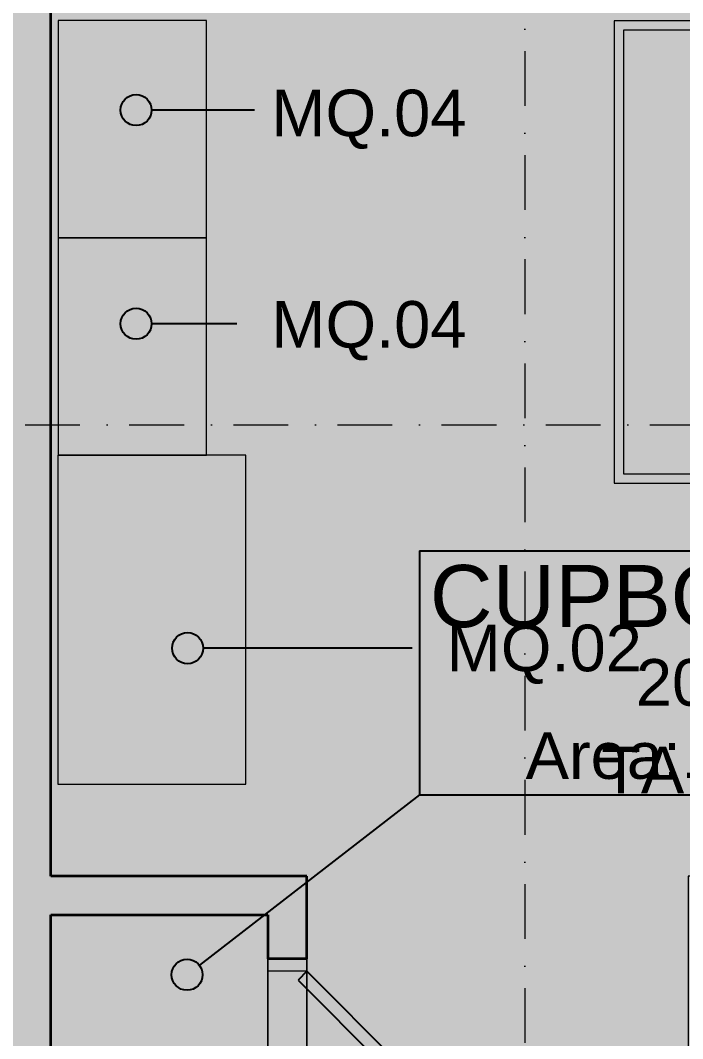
# Model space of a CAD drawing. Header units: millimetres. Extents: x -14278 to 97203, y -22378 to 34603.
# Drawn here: x 59674 to 61806, y 5135 to 8414 of the extents above; entities that cross this region are included whole.
import ezdxf
from ezdxf.enums import TextEntityAlignment as Align

# ---------------------------------------------------------------- set-up
doc = ezdxf.new("R2010")
doc.units = ezdxf.units.MM
doc.header["$MEASUREMENT"] = 0
doc.linetypes.add('Dot & Dashed', pattern=[335.138881, 176.388884, -88.194442, 0, -70.555556])
for name, color, linetype in [('A-Zz_20_10_90-T_TextFFEInternal', 7, 'Continuous'), ('NewA-Ee_25_10-M_WallsInternal', 7, 'Continuous'), ('NewA-Ee_30_40-M_Floors', 7, 'Continuous'), ('NewA-Ee_40_20-M_GeneralFFAndEInternalMovable', 7, 'Continuous'), ('NewA-SL-M_SpacesInternal', 7, 'Continuous'), ('NewA-Ss_30_25-M_CeilingAndSoffitSystems', 7, 'Continuous'), ('NewA-Zz_20_10_90-T_TextFFEInternal', 7, 'Continuous'), ('NewA-Zz_35_40_80-M_GridStructural', 7, 'Continuous'), ('NewA-Zz_50_10_90-P_BoundarySpace', 7, 'Continuous'), ('NewA-Zz_50_90_00-M_GrossInternal', 7, 'Continuous')]:
    doc.layers.add(name, color=color, linetype=linetype)
doc.styles.add('GENERATED_STYLE_1', font='')
doc.styles.get('GENERATED_STYLE_1').set_extended_font_data('Arial')

# ---------------------------------------------------------------- blocks, each defined once
blk = doc.blocks.new('Slab_29_2', base_point=(87898, 1112.3))
at = {"layer": 'NewA-Ee_30_40-M_Floors', "linetype": 'Continuous', "lineweight": 13}
blk.add_hatch(color=254, dxfattribs=at).paths.add_polyline_path([(87898, 1112.3), (87898, 7409.5), (90347.7, 7409.5), (90347.7, 9661.5), (55798.3, 9661.5), (55798.3, 1112.3)])
blk = doc.blocks.new('BEDROOM_203_40_2', base_point=(62083.3, 9126.8))
at = {"layer": 'NewA-SL-M_SpacesInternal', "color": 253, "linetype": 'Continuous', "lineweight": 13}
for p, q in [((59771.6, 9661.5), (59771.6, 5658.2)), ((59771.6, 5658.2), (60596, 5658.2)), ((60596, 5658.2), (60596, 2707.2))]:
    blk.add_line(p, q, dxfattribs=at)
at = {"layer": 'NewA-SL-M_SpacesInternal', "color": 5, "lineweight": 70, "style": 'GENERATED_STYLE_1'}
for tag, height, p in [('ROOM_NAME', 200, (62083.3, 9434.6)), ('ROOM_NUMBER', 150, (62083.3, 9131.8)), ('adj_text', 150, (62083.3, 8896.1))]:
    blk.add_attdef(tag, text='', height=height, dxfattribs=at).set_placement(p, align=Align.TOP_CENTER)
blk = doc.blocks.new('CUPBOARD 1_203B_49_2', base_point=(61900.3, 6352.2))
at = {"layer": 'NewA-SL-M_SpacesInternal', "linetype": 'Continuous'}
for p, q in [((60958.6, 6705.8), (60958.6, 6391.5)), ((60958.6, 6705.8), (62841.9, 6705.8)), ((60958.6, 6391.5), (60958.6, 6155.8)), ((60958.6, 6155.8), (60958.6, 5920.1)), ((60958.6, 5920.1), (62841.9, 5920.1))]:
    blk.add_line(p, q, dxfattribs=at)
at = {"layer": 'NewA-SL-M_SpacesInternal', "color": 253, "linetype": 'Continuous', "lineweight": 13}
for p, q in [((59771.6, 5533.2), (59771.6, 3642.8)), ((60471, 5533.2), (59771.6, 5533.2)), ((60471, 3642.8), (60471, 5533.2))]:
    blk.add_line(p, q, dxfattribs=at)
at = {"layer": 'NewA-SL-M_SpacesInternal', "color": 5, "lineweight": 70, "style": 'GENERATED_STYLE_1'}
for tag, height, p in [('ROOM_NAME', 200, (61900.3, 6660.1)), ('ROOM_NUMBER', 150, (61900.3, 6357.2)), ('adj_text', 150, (61900.3, 6121.5))]:
    blk.add_attdef(tag, text='', height=height, dxfattribs=at).set_placement(p, align=Align.TOP_CENTER)
blk = doc.blocks.new('Slab_39_2', base_point=(59771.6, 9661.5))
at = {"layer": 'NewA-Ss_30_25-M_CeilingAndSoffitSystems', "linetype": 'Continuous', "lineweight": 0}
blk.add_hatch(color=255, dxfattribs=at).paths.add_polyline_path([(59771.6, 9661.5), (59771.6, 5658.2), (60596, 5658.2), (60596, 2707.2), (61824.5, 2707.2), (61824.5, 5658.2), (63599.5, 5658.2), (63599.5, 9661.5)])
at = {"layer": 'NewA-Ss_30_25-M_CeilingAndSoffitSystems', "color": 6, "linetype": 'Continuous', "lineweight": 13, "flags": 128}
blk.add_lwpolyline([(59771.6, 9661.5), (63599.5, 9661.5), (63599.5, 5658.2), (61824.5, 5658.2), (61824.5, 2707.2), (60596, 2707.2), (60596, 5658.2), (59771.6, 5658.2)], close=True, dxfattribs=at)
blk = doc.blocks.new('Slab_63_2', base_point=(59771.6, 5533.2))
at = {"layer": 'NewA-Ss_30_25-M_CeilingAndSoffitSystems', "linetype": 'Continuous', "lineweight": 0}
blk.add_hatch(color=255, dxfattribs=at).paths.add_polyline_path([(59771.6, 5533.2), (59771.6, 3642.8), (60471, 3642.8), (60471, 5533.2)])
at = {"layer": 'NewA-Ss_30_25-M_CeilingAndSoffitSystems', "color": 6, "linetype": 'Continuous', "lineweight": 13, "flags": 128}
blk.add_lwpolyline([(59771.6, 5533.2), (60471, 5533.2), (60471, 3642.8), (59771.6, 3642.8)], close=True, dxfattribs=at)
blk = doc.blocks.new('Wall_80_2', base_point=(59621.6, 9661.5))
at = {"layer": 'NewA-Ee_25_10-M_WallsInternal', "linetype": 'Continuous', "lineweight": 13}
blk.add_hatch(color=6, dxfattribs=at).paths.add_polyline_path([(59621.6, 9661.5), (59621.6, 2557.2), (59771.6, 2707.2), (59771.6, 9661.5)])
at = {"layer": 'NewA-Ee_25_10-M_WallsInternal', "color": 92, "linetype": 'Continuous', "lineweight": 35, "flags": 128}
for points in [[(59771.6, 5658.2), (59771.6, 9661.5)], [(59771.6, 3642.8), (59771.6, 5533.2)]]:
    blk.add_lwpolyline(points, dxfattribs=at)
blk = doc.blocks.new('Wall_90_2', base_point=(60596, 5658.2))
at = {"layer": 'NewA-Ee_25_10-M_WallsInternal', "linetype": 'Continuous', "lineweight": 13}
blk.add_hatch(color=6, dxfattribs=at).paths.add_polyline_path([(60596, 5658.2), (59771.6, 5658.2), (59771.6, 5533.2), (60471, 5533.2)])
at = {"layer": 'NewA-Ee_25_10-M_WallsInternal', "color": 92, "linetype": 'Continuous', "lineweight": 35, "flags": 128}
for points in [[(60596, 5658.2), (59771.6, 5658.2)], [(59771.6, 5533.2), (60471, 5533.2)]]:
    blk.add_lwpolyline(points, dxfattribs=at)
blk = doc.blocks.new('Door 19_9')
at = {"layer": 'NewA-Ee_25_10-M_WallsInternal', "linetype": 'Continuous', "lineweight": 13}
for points in [[(-129.4, 441.9), (-161.3, 410.1), (280.7, -31.8), (312.5, 0)], [(-312.5, -125), (-312.5, 0), (-352.5, 0), (-352.5, -125)], [(352.5, -125), (352.5, 0), (312.5, 0), (312.5, -125)]]:
    blk.add_hatch(color=255, dxfattribs=at).paths.add_polyline_path(points)
at = {"layer": 'NewA-Ee_25_10-M_WallsInternal', "linetype": 'Continuous'}
for p, q in [((-161.3, 410.1), (-129.4, 441.9)), ((-129.4, 441.9), (312.5, 0)), ((280.7, -31.8), (-161.3, 410.1)), ((-312.5, 0), (-352.5, 0)), ((-352.5, 0), (-352.5, -125)), ((-312.5, -125), (-312.5, 0)), ((312.5, 0), (280.7, -31.8)), ((352.5, 0), (312.5, 0)), ((312.5, 0), (312.5, -125)), ((352.5, -125), (352.5, 0)), ((-352.5, -125), (-312.5, -125)), ((312.5, -125), (352.5, -125))]:
    blk.add_line(p, q, dxfattribs=at)
at = {"layer": 'NewA-Ee_25_10-M_WallsInternal', "color": 92, "linetype": 'Continuous', "lineweight": 35}
for p, q in [((-352.5, -125), (-352.5, 0)), ((352.5, -125), (352.5, 0))]:
    blk.add_line(p, q, dxfattribs=at)
at = {"layer": 'NewA-Ee_25_10-M_WallsInternal', "color": 6, "linetype": 'Continuous', "lineweight": 13}
blk.add_arc((312.5, 0), 625, 135, 180, dxfattribs=at)
blk = doc.blocks.new('Double Door 19')
at = {"layer": 'NewA-Ee_25_10-M_WallsInternal', "linetype": 'Continuous', "lineweight": 13}
for points in [[(-225.5, 544.5), (-770, 0), (-741.7, -28.3), (-197.2, 516.2)], [(225.5, 544.5), (197.2, 516.2), (741.7, -28.3), (770, 0)]]:
    blk.add_hatch(color=255, dxfattribs=at).paths.add_polyline_path(points)
at = {"layer": 'NewA-Ee_25_10-M_WallsInternal', "linetype": 'Continuous', "lineweight": 0}
for points in [[(-770, -125), (-770, 0), (-810, 0), (-810, -125)], [(810, -125), (810, 0), (770, 0), (770, -125)]]:
    blk.add_hatch(color=255, dxfattribs=at).paths.add_polyline_path(points)
at = {"layer": 'NewA-Ee_25_10-M_WallsInternal', "linetype": 'Continuous'}
for p, q in [((-225.5, 544.5), (-770, 0)), ((-197.2, 516.2), (-225.5, 544.5)), ((197.2, 516.2), (225.5, 544.5)), ((225.5, 544.5), (770, 0)), ((-741.7, -28.3), (-197.2, 516.2)), ((741.7, -28.3), (197.2, 516.2)), ((-770, 0), (-741.7, -28.3)), ((770, 0), (741.7, -28.3))]:
    blk.add_line(p, q, dxfattribs=at)
at = {"layer": 'NewA-Ee_25_10-M_WallsInternal', "color": 24, "linetype": 'Continuous', "lineweight": 13}
for p, q in [((-770, 0), (-810, 0)), ((-810, 0), (-810, -125)), ((-770, -125), (-770, 0)), ((810, 0), (770, 0)), ((770, 0), (770, -125)), ((810, -125), (810, 0)), ((-810, -125), (-770, -125)), ((770, -125), (810, -125))]:
    blk.add_line(p, q, dxfattribs=at)
at = {"layer": 'NewA-Ee_25_10-M_WallsInternal', "color": 92, "linetype": 'Continuous', "lineweight": 35}
for p, q in [((-810, 0), (-810, -125)), ((810, 0), (810, -125))]:
    blk.add_line(p, q, dxfattribs=at)
at = {"layer": 'NewA-Ee_25_10-M_WallsInternal', "color": 6, "linetype": 'Continuous', "lineweight": 13}
for centre, start, end in [((-770, 0), 0, 45), ((770, 0), 135, 180)]:
    blk.add_arc(centre, 770, start, end, dxfattribs=at)
blk = doc.blocks.new('Wall_91_2', base_point=(60596, 5658.2))
at = {"layer": 'NewA-Ee_25_10-M_WallsInternal', "linetype": 'Continuous', "lineweight": 13}
for points in [[(60471, 5533.2), (60471, 5392), (60596, 5392), (60596, 5658.2)], [(60471, 3458.6), (60596, 3458.6), (60596, 3772), (60471, 3772)], [(60471, 2707.2), (60596, 2707.2), (60596, 2753.6), (60471, 2753.6)]]:
    blk.add_hatch(color=6, dxfattribs=at).paths.add_polyline_path(points)
at = {"layer": 'NewA-Ee_25_10-M_WallsInternal', "color": 92, "linetype": 'Continuous', "lineweight": 35}
for p, q in [((60596, 5392), (60471, 5392)), ((60596, 3772), (60471, 3772)), ((60471, 3458.6), (60596, 3458.6)), ((60471, 2753.6), (60596, 2753.6))]:
    blk.add_line(p, q, dxfattribs=at)
at = {"layer": 'NewA-Ee_25_10-M_WallsInternal', "color": 92, "linetype": 'Continuous', "lineweight": 35, "flags": 128}
for points in [[(60596, 5392), (60596, 5658.2)], [(60471, 5533.2), (60471, 5392)], [(60471, 3772), (60471, 3642.8)], [(60596, 3458.6), (60596, 3772)], [(60471, 3517.8), (60471, 3458.6)], [(60471, 2753.6), (60471, 2707.2)], [(60596, 2707.2), (60596, 2753.6)]]:
    blk.add_lwpolyline(points, dxfattribs=at)
at = {"layer": 'NewA-Ee_25_10-M_WallsInternal', "linetype": 'Continuous', "xscale": -1, "zscale": 1000, "rotation": 270}
blk.add_blockref('Double Door 19', (60596, 4582), dxfattribs=at)
at = {"layer": 'NewA-Ee_25_10-M_WallsInternal', "linetype": 'Continuous', "zscale": 1000, "rotation": 270}
blk.add_blockref('Door 19_9', (60596, 3106.1), dxfattribs=at)
blk = doc.blocks.new('Standard grid marker')
at = {"layer": 'NewA-Zz_35_40_80-M_GridStructural', "color": 6, "linetype": 'Dot & Dashed', "lineweight": 13}
blk.add_line((1000, 0), (18130.8, 0), dxfattribs=at)
at = {"layer": 'NewA-Zz_35_40_80-M_GridStructural', "style": 'GENERATED_STYLE_1'}
blk.add_attdef('AC_MarkerText_1', text='', height=250, rotation=90, dxfattribs=at).set_placement((-250, 14.3), align=Align.MIDDLE_CENTER)
blk = doc.blocks.new('Standard grid marker_2')
at = {"layer": 'NewA-Zz_35_40_80-M_GridStructural', "color": 6, "linetype": 'Dot & Dashed', "lineweight": 13}
blk.add_line((1000, 0), (40175.6, 0), dxfattribs=at)
at = {"layer": 'NewA-Zz_35_40_80-M_GridStructural', "style": 'GENERATED_STYLE_1'}
blk.add_attdef('AC_MarkerText_1', text='', height=250, dxfattribs=at).set_placement((41425.6, 14.3), align=Align.MIDDLE_CENTER)
blk = doc.blocks.new('Bed Double 19')
at = {"layer": 'NewA-Ee_40_20-M_GeneralFFAndEInternalMovable', "color": 1, "linetype": 'Continuous', "lineweight": 18}
for p, q in [((1489.1, 1985.4), (0, 1985.4)), ((0, 1985.4), (0, 0)), ((1489.1, 0), (1489.1, 1985.4)), ((684.5, 1925.4), (60, 1925.4)), ((60, 1925.4), (60, 1505.4)), ((684.5, 1545.4), (684.5, 1925.4)), ((1429.1, 1925.4), (804.5, 1925.4)), ((804.5, 1925.4), (804.5, 1545.4)), ((1429.1, 1505.4), (1429.1, 1925.4)), ((210, 1545.4), (30, 1365.4)), ((170, 1505.4), (210, 1545.4)), ((210, 1545.4), (684.5, 1545.4)), ((744.5, 1545.4), (210, 1545.4)), ((210, 1545.4), (210, 1365.4)), ((1279.1, 1545.4), (744.5, 1545.4)), ((804.5, 1545.4), (1279.1, 1545.4)), ((1279.1, 1545.4), (1319.1, 1505.4)), ((1459.1, 1365.4), (1279.1, 1545.4)), ((1279.1, 1545.4), (1279.1, 1365.4)), ((60, 1505.4), (170, 1505.4)), ((1319.1, 1505.4), (1429.1, 1505.4)), ((30, 1365.4), (30, 30)), ((30, 1365.4), (210, 1365.4)), ((1459.1, 1365.4), (1279.1, 1365.4)), ((1459.1, 30), (1459.1, 1365.4)), ((0, 0), (1489.1, 0)), ((30, 30), (744.5, 30)), ((744.5, 30), (1459.1, 30))]:
    blk.add_line(p, q, dxfattribs=at)
blk = doc.blocks.new('Wardrobe 19')
at = {"layer": 'NewA-Ee_40_20-M_GeneralFFAndEInternalMovable', "color": 1, "linetype": 'Continuous', "lineweight": 18}
for p, q in [((1059.4, 604.8), (0, 604.8)), ((0, 604.8), (0, 0)), ((1059.4, 0), (1059.4, 604.8)), ((0, 0), (1059.4, 0))]:
    blk.add_line(p, q, dxfattribs=at)
blk = doc.blocks.new('Credenza 19_2')
at = {"layer": 'NewA-Ee_40_20-M_GeneralFFAndEInternalMovable', "color": 1, "linetype": 'Continuous', "lineweight": 18}
for p, q in [((700, 478.4), (0, 478.4)), ((0, 478.4), (0, 0)), ((700, 0), (700, 478.4)), ((0, 0), (700, 0))]:
    blk.add_line(p, q, dxfattribs=at)
blk = doc.blocks.new('Line_69_2', base_point=(60935.6, 6392.4))
at = {"layer": 'NewA-Zz_20_10_90-T_TextFFEInternal', "linetype": 'Continuous'}
blk.add_hatch(color=256, dxfattribs=at).paths.add_polyline_path([(60262, 6392.4), (60258.1, 6411.5), (60247.3, 6427.7), (60231.1, 6438.6), (60212, 6442.4), (60192.8, 6438.6), (60176.6, 6427.7), (60165.8, 6411.5), (60162, 6392.4), (60165.8, 6373.2), (60176.6, 6357), (60192.8, 6346.2), (60212, 6342.4), (60231.1, 6346.2), (60247.3, 6357), (60258.1, 6373.2)])
blk.add_line((60935.6, 6392.4), (60262, 6392.4), dxfattribs=at)
blk.add_circle((60212, 6392.4), 50, dxfattribs=at)
blk = doc.blocks.new('Line_70_2', base_point=(60370.9, 7436.9))
at = {"layer": 'NewA-Zz_20_10_90-T_TextFFEInternal', "linetype": 'Continuous'}
blk.add_hatch(color=256, dxfattribs=at).paths.add_polyline_path([(60096.2, 7436.9), (60092.4, 7456), (60081.5, 7472.2), (60065.3, 7483.1), (60046.2, 7486.9), (60027, 7483.1), (60010.8, 7472.2), (60000, 7456), (59996.2, 7436.9), (60000, 7417.7), (60010.8, 7401.5), (60027, 7390.7), (60046.2, 7386.9), (60065.3, 7390.7), (60081.5, 7401.5), (60092.4, 7417.7)])
blk.add_line((60370.9, 7436.9), (60096.2, 7436.9), dxfattribs=at)
blk.add_circle((60046.2, 7436.9), 50, dxfattribs=at)
blk = doc.blocks.new('Line_71_2', base_point=(60427.5, 8124.9))
at = {"layer": 'NewA-Zz_20_10_90-T_TextFFEInternal', "linetype": 'Continuous'}
blk.add_hatch(color=256, dxfattribs=at).paths.add_polyline_path([(60096.2, 8124.9), (60092.4, 8144), (60081.5, 8160.3), (60065.3, 8171.1), (60046.2, 8174.9), (60027, 8171.1), (60010.8, 8160.3), (60000, 8144), (59996.2, 8124.9), (60000, 8105.8), (60010.8, 8089.5), (60027, 8078.7), (60046.2, 8074.9), (60065.3, 8078.7), (60081.5, 8089.5), (60092.4, 8105.8)])
blk.add_line((60427.5, 8124.9), (60096.2, 8124.9), dxfattribs=at)
blk.add_circle((60046.2, 8124.9), 50, dxfattribs=at)
blk = doc.blocks.new('Line_175_2', base_point=(60958.6, 5920.1))
at = {"layer": 'NewA-Zz_50_10_90-P_BoundarySpace', "linetype": 'Continuous'}
blk.add_hatch(color=256, dxfattribs=at).paths.add_polyline_path([(60260.3, 5340.9), (60256.5, 5360), (60245.7, 5376.2), (60229.5, 5387.1), (60210.3, 5390.9), (60191.2, 5387.1), (60175, 5376.2), (60164.2, 5360), (60160.3, 5340.9), (60164.2, 5321.7), (60175, 5305.5), (60191.2, 5294.7), (60210.3, 5290.9), (60229.5, 5294.7), (60245.7, 5305.5), (60256.5, 5321.7)])
blk.add_line((60958.6, 5920.1), (60249.9, 5371.5), dxfattribs=at)
blk.add_circle((60210.3, 5340.9), 50, dxfattribs=at)
blk = doc.blocks.new('Label_161_2', base_point=(60935.6, 6552.3))
at = {"layer": 'A-Zz_20_10_90-T_TextFFEInternal', "insert": (61360.6, 6468), "char_height": 150, "attachment_point": 2, "style": 'GENERATED_STYLE_1'}
blk.add_mtext('\\fArial|b0|i0|c0|p34;MQ.02\\fArial|b0|i0|c0|p34;\\fArial|b0|i0|c0|p34;\\fArial|b0|i0|c0|p34;\\fArial|b0|i0|c0|p34;\\fArial|b0|i0|c0|p34;\\fArial|b0|i0|c0|p34;\\fArial|b0|i0|c0|p34;\\fArial|b0|i0|c0|p34;\\fArial|b0|i0|c0|p34;\\fArial|b0|i0|c0|p34;\\fArial|b0|i0|c0|p34;\\fArial|b0|i0|c0|p34;\\fArial|b0|i0|c0|p34;\\fArial|b0|i0|c0|p34;\\fArial|b0|i0|c0|p34;\\fArial|b0|i0|c0|p34;\\fArial|b0|i0|c0|p34;\\fArial|b0|i0|c0|p34;\\fArial|b0|i0|c0|p34;\\fArial|b0|i0|c0|p34;\\fArial|b0|i0|c0|p34;\\fArial|b0|i0|c0|p34;\\fArial|b0|i0|c0|p34;\\fArial|b0|i0|c0|p34;\\fArial|b0|i0|c0|p34;\\fArial|b0|i0|c0|p34;\\fArial|b0|i0|c0|p34;\\fArial|b0|i0|c0|p34;\\fArial|b0|i0|c0|p34;}', dxfattribs=at)
blk = doc.blocks.new('Label_162_2', base_point=(60370.9, 7594.1))
at = {"layer": 'A-Zz_20_10_90-T_TextFFEInternal', "insert": (60795.9, 7509.8), "char_height": 150, "attachment_point": 2, "style": 'GENERATED_STYLE_1'}
blk.add_mtext('\\fArial|b0|i0|c0|p34;MQ.04\\fArial|b0|i0|c0|p34;\\fArial|b0|i0|c0|p34;\\fArial|b0|i0|c0|p34;\\fArial|b0|i0|c0|p34;\\fArial|b0|i0|c0|p34;\\fArial|b0|i0|c0|p34;\\fArial|b0|i0|c0|p34;\\fArial|b0|i0|c0|p34;\\fArial|b0|i0|c0|p34;\\fArial|b0|i0|c0|p34;\\fArial|b0|i0|c0|p34;\\fArial|b0|i0|c0|p34;\\fArial|b0|i0|c0|p34;\\fArial|b0|i0|c0|p34;\\fArial|b0|i0|c0|p34;\\fArial|b0|i0|c0|p34;\\fArial|b0|i0|c0|p34;\\fArial|b0|i0|c0|p34;\\fArial|b0|i0|c0|p34;\\fArial|b0|i0|c0|p34;\\fArial|b0|i0|c0|p34;\\fArial|b0|i0|c0|p34;\\fArial|b0|i0|c0|p34;\\fArial|b0|i0|c0|p34;\\fArial|b0|i0|c0|p34;\\fArial|b0|i0|c0|p34;\\fArial|b0|i0|c0|p34;\\fArial|b0|i0|c0|p34;\\fArial|b0|i0|c0|p34;}', dxfattribs=at)
blk = doc.blocks.new('Label_163_2', base_point=(60370.9, 8275))
at = {"layer": 'A-Zz_20_10_90-T_TextFFEInternal', "insert": (60795.9, 8190.7), "char_height": 150, "attachment_point": 2, "style": 'GENERATED_STYLE_1'}
blk.add_mtext('\\fArial|b0|i0|c0|p34;MQ.04\\fArial|b0|i0|c0|p34;\\fArial|b0|i0|c0|p34;\\fArial|b0|i0|c0|p34;\\fArial|b0|i0|c0|p34;\\fArial|b0|i0|c0|p34;\\fArial|b0|i0|c0|p34;\\fArial|b0|i0|c0|p34;\\fArial|b0|i0|c0|p34;\\fArial|b0|i0|c0|p34;\\fArial|b0|i0|c0|p34;\\fArial|b0|i0|c0|p34;\\fArial|b0|i0|c0|p34;\\fArial|b0|i0|c0|p34;\\fArial|b0|i0|c0|p34;\\fArial|b0|i0|c0|p34;\\fArial|b0|i0|c0|p34;\\fArial|b0|i0|c0|p34;\\fArial|b0|i0|c0|p34;\\fArial|b0|i0|c0|p34;\\fArial|b0|i0|c0|p34;\\fArial|b0|i0|c0|p34;\\fArial|b0|i0|c0|p34;\\fArial|b0|i0|c0|p34;\\fArial|b0|i0|c0|p34;\\fArial|b0|i0|c0|p34;\\fArial|b0|i0|c0|p34;\\fArial|b0|i0|c0|p34;\\fArial|b0|i0|c0|p34;\\fArial|b0|i0|c0|p34;}', dxfattribs=at)
blk = doc.blocks.new('Label_211_2', base_point=(61404, 6159))
at = {"layer": 'A-Zz_20_10_90-T_TextFFEInternal', "insert": (61829, 6074.7), "char_height": 150, "attachment_point": 2, "style": 'GENERATED_STYLE_1'}
blk.add_mtext('\\fArial|b0|i0|c0|p34;TA-11\\fArial|b0|i0|c0|p34;\\fArial|b0|i0|c0|p34;\\fArial|b0|i0|c0|p34;\\fArial|b0|i0|c0|p34;\\fArial|b0|i0|c0|p34;\\fArial|b0|i0|c0|p34;\\fArial|b0|i0|c0|p34;\\fArial|b0|i0|c0|p34;\\fArial|b0|i0|c0|p34;\\fArial|b0|i0|c0|p34;\\fArial|b0|i0|c0|p34;\\fArial|b0|i0|c0|p34;\\fArial|b0|i0|c0|p34;\\fArial|b0|i0|c0|p34;\\fArial|b0|i0|c0|p34;\\fArial|b0|i0|c0|p34;\\fArial|b0|i0|c0|p34;\\fArial|b0|i0|c0|p34;\\fArial|b0|i0|c0|p34;\\fArial|b0|i0|c0|p34;\\fArial|b0|i0|c0|p34;\\fArial|b0|i0|c0|p34;\\fArial|b0|i0|c0|p34;\\fArial|b0|i0|c0|p34;\\fArial|b0|i0|c0|p34;\\fArial|b0|i0|c0|p34;\\fArial|b0|i0|c0|p34;\\fArial|b0|i0|c0|p34;\\fArial|b0|i0|c0|p34;}', dxfattribs=at)

msp = doc.modelspace()

# ---------------------------------------------------------------- hatches: boundary and pattern name
at = {"layer": 'NewA-Zz_50_90_00-M_GrossInternal', "linetype": 'Continuous', "lineweight": 140}
msp.add_hatch(color=1, dxfattribs=at).paths.add_polyline_path([(55798.3, 9661.5), (90347.7, 9661.5), (90347.7, 1262.1), (61147.7, 1262.1), (61147.7, -3287.9), (57698.3, -3287.9), (57698.3, 1262.1), (55798.3, 1262.1)])

# ---------------------------------------------------------------- block references
at = {"layer": 'A-Zz_20_10_90-T_TextFFEInternal', "color": 6, "linetype": 'Continuous', "lineweight": 13}
for name, p in [('Label_163_2', (60370.9, 8275)), ('Label_162_2', (60370.9, 7594.1)), ('Label_161_2', (60935.6, 6552.3)), ('Label_211_2', (61404, 6159))]:
    msp.add_blockref(name, p, dxfattribs=at)
at = {"layer": 'NewA-Ee_25_10-M_WallsInternal', "color": 92, "lineweight": 35}
for name, p in [('Wall_80_2', (59621.6, 9661.5)), ('Wall_90_2', (60596, 5658.2)), ('Wall_91_2', (60596, 5658.2))]:
    msp.add_blockref(name, p, dxfattribs=at)
at = {"layer": 'NewA-Ee_30_40-M_Floors', "color": 6, "linetype": 'Continuous', "lineweight": 13}
msp.add_blockref('Slab_29_2', (87898, 1112.3), dxfattribs=at)
at = {"layer": 'NewA-Ee_40_20-M_GeneralFFAndEInternalMovable', "color": 6, "linetype": 'Continuous', "lineweight": 13, "zscale": 1000}
for name, p, rotation in [('Credenza 19_2', (60273.5, 7713.7), 90), ('Bed Double 19', (61585.3, 8412.7), 270), ('Credenza 19_2', (60273.5, 7013.7), 90), ('Wardrobe 19', (60399.4, 5954.3), 90)]:
    msp.add_blockref(name, p, dxfattribs=dict(at, rotation=rotation))
at = {"layer": 'NewA-SL-M_SpacesInternal', "linetype": 'Continuous'}
msp.add_blockref('BEDROOM_203_40_2', (62083.3, 9126.8), dxfattribs=at)
msp.add_blockref('CUPBOARD 1_203B_49_2', (61900.3, 6352.2), dxfattribs=at).add_auto_attribs({'ROOM_NAME': 'CUPBOARD 1', 'ROOM_NUMBER': '203B', 'adj_text': 'Area: 1.3 m2'})
at = {"layer": 'NewA-Ss_30_25-M_CeilingAndSoffitSystems', "color": 6, "linetype": 'Continuous', "lineweight": 13}
for name, p in [('Slab_39_2', (59771.6, 9661.5)), ('Slab_63_2', (59771.6, 5533.2))]:
    msp.add_blockref(name, p, dxfattribs=at)
at = {"layer": 'NewA-Zz_20_10_90-T_TextFFEInternal', "linetype": 'Continuous'}
for name, p in [('Line_71_2', (60427.5, 8124.9)), ('Line_70_2', (60370.9, 7436.9)), ('Line_69_2', (60935.6, 6392.4))]:
    msp.add_blockref(name, p, dxfattribs=at)
at = {"layer": 'NewA-Zz_35_40_80-M_GridStructural', "color": 1, "linetype": 'Continuous', "lineweight": 18, "zscale": 1000, "rotation": 270}
msp.add_blockref('Standard grid marker', (61298, 12332), dxfattribs=at)
at = {"layer": 'NewA-Zz_35_40_80-M_GridStructural', "color": 1, "linetype": 'Continuous', "lineweight": 18, "zscale": 1000}
msp.add_blockref('Standard grid marker_2', (53995.7, 7111.8), dxfattribs=at)
at = {"layer": 'NewA-Zz_50_10_90-P_BoundarySpace', "linetype": 'Continuous'}
msp.add_blockref('Line_175_2', (60958.6, 5920.1), dxfattribs=at)

doc.saveas('drawing.dxf')
